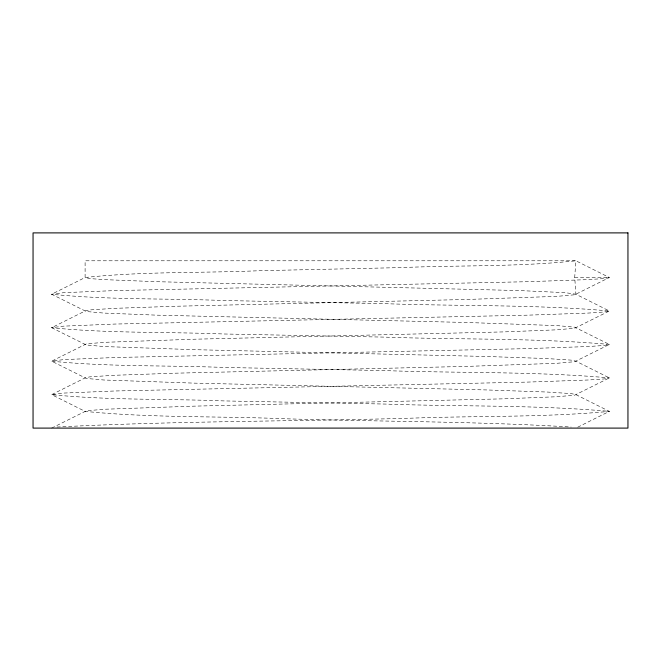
<?xml version="1.0" encoding="UTF-8"?>
<svg xmlns="http://www.w3.org/2000/svg" width="661" height="661" viewBox="0 0 661 661"><rect width="100%" height="100%" fill="white"/><g stroke="black" fill="none" stroke-linecap="round" stroke-linejoin="round"><path stroke-width="0.5" stroke-dasharray="3.31 2.48" d="M577.706 427.196L609.359 411.373L575.896 394.634L571.178 393.592L546.92 392.023L486.182 389.932L194.169 383.132L103.785 380.001L86.285 378.431L51.641 361.17L86.285 343.918L103.785 342.348L194.16 339.217L504.021 331.896L557.215 329.806L574.715 328.236L609.359 310.984L575.896 294.244L574.715 277.256L575.896 260.781L85.104 260.789L85.104 277.513L51.641 294.244L86.285 311.505L103.785 313.074L156.979 315.165L466.84 322.485L557.215 325.617L574.715 327.187L609.359 344.447L574.715 361.699L557.215 363.269L466.831 366.401L174.818 373.201L114.08 375.291L89.822 376.861L85.104 377.91L51.641 394.634L85.104 411.373C150.501 417.983 216.882 416.009 282.627 418.686C378.786 421.759 475.127 421.206 571.178 427.056M51.641 428.097L86.285 410.845L103.785 409.275L194.16 406.143L504.021 398.823L557.215 396.732L574.715 395.162L609.359 377.91L575.896 361.17L571.178 360.129L546.92 358.559L486.182 356.469L194.169 349.669L103.785 346.538L86.285 344.968L51.641 327.707L85.104 310.984L89.822 309.935L114.08 308.365L174.818 306.274L466.831 299.474L557.215 296.343L574.715 294.773L609.359 277.521L575.896 260.781C518.282 266.994 459.692 265.111 401.731 267.581L259.261 270.721C201.299 273.191 142.718 271.307 85.104 277.513L89.822 278.562L103.785 279.611L156.979 281.702L520.199 290.592L565.329 292.683L575.896 294.244M56.995 427.056C175.025 420.875 293.327 421.544 411.448 418.165C477.333 415.686 543.78 417.587 609.359 411.373C534.939 404.747 459.643 406.73 384.909 404.053L223.79 400.913C166.489 398.633 108.644 400.434 51.641 394.634L63.646 393.072L114.94 390.981L527.685 382.091L588.133 380.001L603.997 378.951L609.359 377.91C534.939 371.284 459.643 373.267 384.909 370.59L223.79 367.45C166.489 365.169 108.644 366.971 51.641 361.17L63.646 359.609L114.94 357.518L527.676 348.628L588.133 346.538L603.997 345.488L609.359 344.447C534.939 337.821 459.643 339.804 384.909 337.127L223.79 333.987C166.489 331.706 108.644 333.508 51.641 327.707L63.646 326.146L114.931 324.055L527.676 315.165L588.133 313.074L603.997 312.025L609.359 310.984C534.939 304.357 459.643 306.34 384.909 303.663L223.79 300.524C166.489 298.243 108.644 300.044 51.641 294.244L63.646 292.683L114.931 290.592L527.676 281.702L588.133 279.611L603.997 278.562L609.359 277.521L574.715 277.256"/><path stroke-width="0.99" d="M627.95 232.895L33.05 232.895L33.05 428.097L627.95 428.097L627.95 232.895"/></g></svg>
